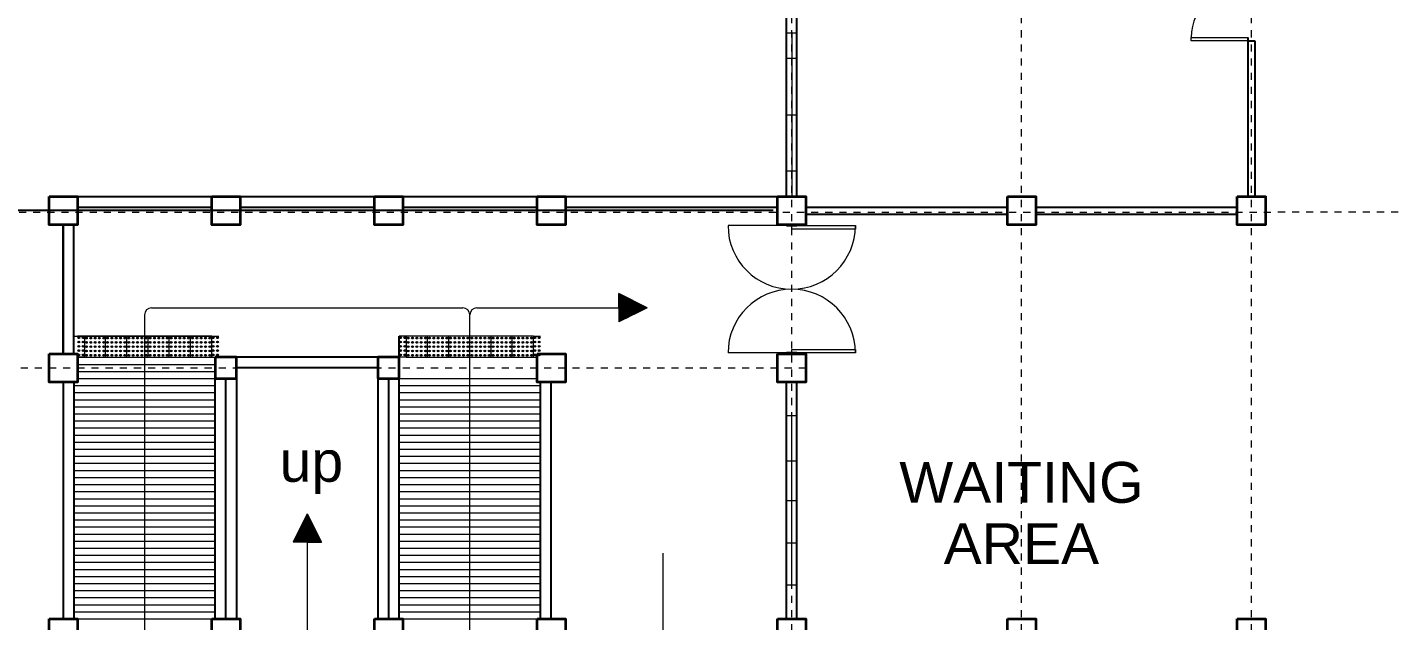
# Model space of a CAD drawing. Header units: millimetres. Extents: x 63005 to 126950, y 36019 to 74749.
# Drawn here: x 63055.2 to 63074.54, y 36238.6 to 36246.99 of the extents above; entities that cross this region are included whole.
import ezdxf

# ---------------------------------------------------------------- set-up
doc = ezdxf.new("R2010")
doc.units = ezdxf.units.MM
doc.header["$LTSCALE"] = 0.04
doc.linetypes.add('PHANTOM', pattern=[2.5, 1.25, -0.25, 0.25, -0.25, 0.25, -0.25])
doc.styles.get("Standard").update_dxf_attribs({"font": 'arial.ttf', "width": 0.8})
doc.styles.add('SWISSLT175', font='swissl.ttf', dxfattribs={"height": 0.175})
doc.dimstyles.new('dimension', dxfattribs={"dimtxt": 0.9, "dimasz": 0.3, "dimexe": 0.18, "dimexo": 0.0625, "dimgap": 0.09, "dimtad": 0, "dimzin": 0, "dimdsep": 46, "dimtxsty": 'Standard', "dimblk": 'OBLIQUE', "dimcen": 0.09, "dimclrd": 256, "dimclre": 256, "dimclrt": 256, "dimadec": 0, "dimazin": 0, "dimtfac": 1, "dimtofl": 0, "dimtmove": 0, "dimatfit": 3, "dimldrblk": 'OBLIQUE', "dimfxl": 1, "dimtolj": 1, "dimtzin": 0, "dimarcsym": 0})

# ---------------------------------------------------------------- blocks, each defined once
blk = doc.blocks.new('_Oblique')
at = {"color": 0, "linetype": 'ByBlock', "lineweight": -2}
blk.add_line((-0.5, -0.5), (0.5, 0.5), dxfattribs=at)
blk = doc.blocks.new('*D23')
at = {"lineweight": -2, "transparency": 16777216}
for p, q in [((63065.75, 36250.397), (63051.776, 36250.397)), ((63051.956, 36250.397), (63051.956, 36248.422)), ((63051.956, 36244.397), (63051.956, 36246.371)), ((63065.75, 36244.397), (63051.776, 36244.397))]:
    blk.add_line(p, q, dxfattribs=at)
at = {"layer": 'Defpoints', "color": 0, "lineweight": 25, "transparency": 16777216}
for p in [(63065.812, 36250.397), (63051.956, 36244.397), (63065.812, 36244.397)]:
    blk.add_point(p, dxfattribs=at)
at = {"lineweight": -2, "transparency": 16777216, "xscale": 0.3, "yscale": 0.3, "zscale": 0.3}
for p, rotation in [((63051.956, 36250.397), 90), ((63051.956, 36244.397), 270)]:
    blk.add_blockref('_Oblique', p, dxfattribs=dict(at, rotation=rotation))
at = {"lineweight": 5, "transparency": 16777216, "insert": (63051.956, 36247.397), "char_height": 0.9, "attachment_point": 5, "rotation": 90}
blk.add_mtext('\\A1;6.00', dxfattribs=at)
blk = doc.blocks.new('*D24')
at = {"lineweight": -2, "transparency": 16777216}
for p, q in [((63065.75, 36244.397), (63051.776, 36244.397)), ((63051.956, 36244.397), (63051.956, 36242.435)), ((63051.956, 36238.422), (63051.956, 36240.383)), ((63065.75, 36238.422), (63051.776, 36238.422))]:
    blk.add_line(p, q, dxfattribs=at)
at = {"layer": 'Defpoints', "color": 0, "lineweight": 25, "transparency": 16777216}
for p in [(63065.812, 36244.397), (63051.956, 36238.422), (63065.812, 36238.422)]:
    blk.add_point(p, dxfattribs=at)
at = {"lineweight": -2, "transparency": 16777216, "xscale": 0.3, "yscale": 0.3, "zscale": 0.3}
for p, rotation in [((63051.956, 36244.397), 90), ((63051.956, 36238.422), 270)]:
    blk.add_blockref('_Oblique', p, dxfattribs=dict(at, rotation=rotation))
at = {"lineweight": 5, "transparency": 16777216, "insert": (63051.956, 36241.409), "char_height": 0.9, "attachment_point": 5, "rotation": 90}
blk.add_mtext('\\A1;6.00', dxfattribs=at)

msp = doc.modelspace()

# ---------------------------------------------------------------- linework, layer by layer
at = {"color": 0, "linetype": 'PHANTOM', "lineweight": 5, "transparency": 33554495}
for p, q in [((63066.012, 36215.447), (63066.012, 36264.622)), ((63069.262, 36215.447), (63069.262, 36264.622)), ((63072.512, 36215.447), (63072.512, 36264.622)), ((63113.187, 36244.374), (63045.812, 36244.371)), ((63066.212, 36242.17), (63049.812, 36242.17))]:
    msp.add_line(p, q, dxfattribs=at)
at = {"color": 4, "lineweight": 25}
for p, q in [((63065.937, 36244.597), (63065.937, 36250.197)), ((63066.087, 36244.597), (63066.087, 36250.197)), ((63072.462, 36246.847), (63072.462, 36244.597)), ((63072.462, 36246.797), (63072.562, 36246.797)), ((63072.562, 36246.797), (63072.562, 36244.597)), ((63055.912, 36244.597), (63060.512, 36244.597)), ((63060.512, 36244.597), (63065.812, 36244.597)), ((63055.912, 36244.447), (63057.812, 36244.447)), ((63058.212, 36244.447), (63060.112, 36244.447)), ((63060.512, 36244.447), (63062.412, 36244.447)), ((63062.812, 36244.447), (63065.812, 36244.447)), ((63066.212, 36244.447), (63069.062, 36244.447)), ((63066.212, 36244.347), (63069.062, 36244.347)), ((63069.462, 36244.447), (63072.312, 36244.447)), ((63069.462, 36244.347), (63072.312, 36244.347)), ((63055.712, 36244.197), (63055.712, 36242.372)), ((63055.712, 36242.372), (63055.712, 36244.197)), ((63055.862, 36242.372), (63055.862, 36244.197)), ((63065.937, 36244.197), (63065.937, 36244.184)), ((63065.937, 36244.184), (63066.087, 36244.184)), ((63066.087, 36244.197), (63066.087, 36244.184)), ((63060.462, 36238.622), (63060.462, 36242.622)), ((63066.087, 36242.384), (63065.937, 36242.384)), ((63065.937, 36242.372), (63065.937, 36242.384)), ((63066.087, 36242.372), (63066.087, 36242.384)), ((63060.162, 36242.322), (63058.162, 36242.322)), ((63060.162, 36242.322), (63060.162, 36238.622)), ((63057.862, 36238.622), (63057.862, 36242.022)), ((63058.012, 36238.622), (63058.012, 36242.022)), ((63060.162, 36242.172), (63058.162, 36242.172)), ((63058.162, 36242.022), (63058.162, 36238.622)), ((63060.312, 36242.022), (63060.312, 36238.622)), ((63055.712, 36241.972), (63055.712, 36238.622)), ((63055.862, 36241.972), (63055.862, 36238.622)), ((63062.462, 36238.622), (63062.462, 36241.972)), ((63062.612, 36238.622), (63062.612, 36241.972)), ((63065.937, 36238.622), (63065.937, 36241.972)), ((63066.087, 36238.622), (63066.087, 36241.972))]:
    msp.add_line(p, q, dxfattribs=at)
at = {"color": 0, "lineweight": 9}
for p, q in [((63065.937, 36246.909), (63066.087, 36246.909)), ((63065.937, 36244.597), (63065.937, 36246.909)), ((63066.012, 36246.909), (63066.012, 36244.597)), ((63065.937, 36245.753), (63065.937, 36246.553)), ((63065.937, 36246.553), (63066.087, 36246.553)), ((63066.087, 36246.553), (63066.087, 36244.953)), ((63065.937, 36245.753), (63066.087, 36245.753)), ((63066.087, 36244.953), (63065.937, 36244.953)), ((63065.937, 36244.597), (63066.087, 36244.597)), ((63063.57, 36243.022), (63063.57, 36243.222)), ((63063.97, 36243.022), (63063.57, 36243.222)), ((63063.58, 36243.022), (63063.58, 36243.217)), ((63063.59, 36243.022), (63063.59, 36243.212)), ((63063.6, 36243.207), (63063.6, 36243.022)), ((63063.61, 36243.202), (63063.61, 36243.022)), ((63063.62, 36243.197), (63063.62, 36243.022)), ((63063.63, 36243.192), (63063.63, 36243.022)), ((63063.64, 36243.187), (63063.64, 36243.022)), ((63063.65, 36243.182), (63063.65, 36243.022)), ((63063.66, 36243.177), (63063.66, 36243.022)), ((63063.66, 36243.177), (63063.66, 36243.022)), ((63063.67, 36243.172), (63063.67, 36243.022)), ((63063.68, 36243.167), (63063.68, 36243.022)), ((63063.69, 36243.162), (63063.69, 36243.022)), ((63063.7, 36243.157), (63063.7, 36243.022)), ((63063.71, 36243.152), (63063.71, 36243.022)), ((63063.72, 36243.147), (63063.72, 36243.022)), ((63063.73, 36243.142), (63063.73, 36243.022)), ((63063.57, 36243.022), (63063.57, 36242.822)), ((63063.97, 36243.022), (63063.57, 36242.822)), ((63063.58, 36243.022), (63063.58, 36242.827)), ((63063.59, 36243.022), (63063.59, 36242.832)), ((63063.6, 36243.022), (63063.6, 36242.837)), ((63063.61, 36243.022), (63063.61, 36242.842)), ((63063.62, 36243.022), (63063.62, 36242.847)), ((63063.63, 36243.022), (63063.63, 36242.852)), ((63063.64, 36243.022), (63063.64, 36242.857)), ((63063.65, 36243.022), (63063.65, 36242.862)), ((63063.66, 36243.022), (63063.66, 36242.867)), ((63063.66, 36243.022), (63063.66, 36242.867)), ((63063.67, 36243.022), (63063.67, 36242.872)), ((63063.68, 36243.022), (63063.68, 36242.877)), ((63063.69, 36243.022), (63063.69, 36242.882)), ((63063.7, 36243.022), (63063.7, 36242.887)), ((63063.71, 36243.022), (63063.71, 36242.892)), ((63063.72, 36243.022), (63063.72, 36242.897)), ((63063.73, 36243.022), (63063.73, 36242.902)), ((63063.74, 36243.137), (63063.74, 36243.022)), ((63063.74, 36243.022), (63063.74, 36242.907)), ((63063.75, 36243.132), (63063.75, 36243.022)), ((63063.75, 36243.022), (63063.75, 36242.912)), ((63063.76, 36243.127), (63063.76, 36243.022)), ((63063.76, 36243.022), (63063.76, 36242.917)), ((63063.77, 36243.122), (63063.77, 36243.022)), ((63063.77, 36243.022), (63063.77, 36242.922)), ((63063.78, 36243.117), (63063.78, 36243.022)), ((63063.78, 36243.022), (63063.78, 36242.927)), ((63063.79, 36243.112), (63063.79, 36243.022)), ((63063.79, 36243.022), (63063.79, 36242.932)), ((63063.8, 36243.107), (63063.8, 36243.022)), ((63063.8, 36243.022), (63063.8, 36242.937)), ((63063.81, 36243.102), (63063.81, 36243.022)), ((63063.81, 36243.022), (63063.81, 36242.942)), ((63063.82, 36243.097), (63063.82, 36243.022)), ((63063.82, 36243.022), (63063.82, 36242.947)), ((63063.83, 36243.092), (63063.83, 36243.022)), ((63063.83, 36243.022), (63063.83, 36242.952)), ((63063.84, 36243.087), (63063.84, 36243.022)), ((63063.84, 36243.022), (63063.84, 36242.957)), ((63063.85, 36243.082), (63063.85, 36243.022)), ((63063.85, 36243.022), (63063.85, 36242.962)), ((63063.86, 36243.077), (63063.86, 36243.022)), ((63063.86, 36243.022), (63063.86, 36242.967)), ((63063.87, 36243.072), (63063.87, 36243.022)), ((63063.87, 36243.022), (63063.87, 36242.972)), ((63063.88, 36243.067), (63063.88, 36243.022)), ((63063.88, 36243.022), (63063.88, 36242.977)), ((63063.89, 36243.062), (63063.89, 36243.022)), ((63063.89, 36243.022), (63063.89, 36242.982)), ((63063.9, 36243.057), (63063.9, 36243.022)), ((63063.9, 36243.022), (63063.9, 36242.987)), ((63063.91, 36243.052), (63063.91, 36243.022)), ((63063.91, 36243.022), (63063.91, 36242.992)), ((63063.92, 36243.047), (63063.92, 36243.022)), ((63063.92, 36243.022), (63063.92, 36242.997)), ((63063.93, 36243.042), (63063.93, 36243.022)), ((63063.93, 36243.022), (63063.93, 36243.002)), ((63063.94, 36243.037), (63063.94, 36243.022)), ((63063.94, 36243.022), (63063.94, 36243.007)), ((63063.95, 36243.032), (63063.95, 36243.022)), ((63063.95, 36243.022), (63063.95, 36243.012)), ((63063.96, 36243.027), (63063.96, 36243.022)), ((63063.96, 36243.022), (63063.96, 36243.017)), ((63056.862, 36242.922), (63056.862, 36229.722)), ((63061.462, 36230.022), (63061.462, 36242.922)), ((63055.862, 36242.622), (63057.862, 36242.622)), ((63056.012, 36242.622), (63055.912, 36242.622)), ((63056.312, 36242.622), (63056.012, 36242.622)), ((63056.012, 36242.622), (63056.012, 36242.322)), ((63056.312, 36242.322), (63056.312, 36242.622)), ((63056.612, 36242.622), (63056.312, 36242.622)), ((63056.612, 36242.322), (63056.612, 36242.622)), ((63056.912, 36242.622), (63056.612, 36242.622)), ((63056.912, 36242.322), (63056.912, 36242.622)), ((63057.212, 36242.622), (63056.912, 36242.622)), ((63057.212, 36242.322), (63057.212, 36242.622)), ((63057.512, 36242.622), (63057.212, 36242.622)), ((63057.512, 36242.322), (63057.512, 36242.622)), ((63057.812, 36242.622), (63057.512, 36242.622)), ((63057.812, 36242.322), (63057.812, 36242.622)), ((63057.812, 36242.622), (63057.912, 36242.622)), ((63060.562, 36242.622), (63060.462, 36242.622)), ((63060.862, 36242.622), (63060.562, 36242.622)), ((63060.562, 36242.622), (63060.562, 36242.322)), ((63060.862, 36242.322), (63060.862, 36242.622)), ((63061.162, 36242.622), (63060.862, 36242.622)), ((63061.162, 36242.322), (63061.162, 36242.622)), ((63061.462, 36242.622), (63061.162, 36242.622)), ((63061.462, 36242.322), (63061.462, 36242.622)), ((63061.762, 36242.622), (63061.462, 36242.622)), ((63061.762, 36242.322), (63061.762, 36242.622)), ((63062.062, 36242.622), (63061.762, 36242.622)), ((63062.062, 36242.322), (63062.062, 36242.622)), ((63062.362, 36242.622), (63062.062, 36242.622)), ((63062.362, 36242.322), (63062.362, 36242.622)), ((63062.362, 36242.622), (63062.462, 36242.622)), ((63056.012, 36242.322), (63055.912, 36242.322)), ((63055.912, 36242.322), (63057.812, 36242.322)), ((63055.912, 36242.222), (63057.862, 36242.222)), ((63056.012, 36242.322), (63056.312, 36242.322)), ((63056.312, 36242.322), (63056.612, 36242.322)), ((63056.612, 36242.322), (63056.912, 36242.322)), ((63056.912, 36242.322), (63057.212, 36242.322)), ((63057.212, 36242.322), (63057.512, 36242.322)), ((63057.512, 36242.322), (63057.812, 36242.322)), ((63057.812, 36242.322), (63057.862, 36242.322)), ((63060.562, 36242.322), (63060.462, 36242.322)), ((63060.562, 36242.322), (63060.862, 36242.322)), ((63060.862, 36242.322), (63061.162, 36242.322)), ((63061.162, 36242.322), (63061.462, 36242.322)), ((63061.462, 36242.322), (63061.762, 36242.322)), ((63061.762, 36242.322), (63062.062, 36242.322)), ((63062.062, 36242.322), (63062.362, 36242.322)), ((63062.362, 36242.322), (63062.412, 36242.322)), ((63055.912, 36242.122), (63057.862, 36242.122)), ((63055.912, 36242.022), (63057.862, 36242.022)), ((63060.462, 36242.022), (63062.412, 36242.022)), ((63055.862, 36241.922), (63057.862, 36241.922)), ((63055.862, 36241.822), (63057.862, 36241.822)), ((63060.462, 36241.922), (63062.462, 36241.922)), ((63060.462, 36241.822), (63062.462, 36241.822)), ((63055.862, 36241.722), (63057.862, 36241.722)), ((63055.862, 36241.622), (63057.862, 36241.622)), ((63060.462, 36241.722), (63062.462, 36241.722)), ((63060.462, 36241.622), (63062.462, 36241.622)), ((63055.862, 36241.522), (63057.862, 36241.522)), ((63055.862, 36241.422), (63057.862, 36241.422)), ((63060.462, 36241.522), (63062.462, 36241.522)), ((63060.462, 36241.422), (63062.462, 36241.422)), ((63065.937, 36241.497), (63066.087, 36241.497)), ((63065.937, 36240.297), (63065.937, 36241.497)), ((63066.012, 36239.097), (63066.012, 36241.497)), ((63066.087, 36241.497), (63066.087, 36239.097)), ((63055.862, 36241.322), (63057.862, 36241.322)), ((63055.862, 36241.222), (63057.862, 36241.222)), ((63060.462, 36241.322), (63062.462, 36241.322)), ((63060.462, 36241.222), (63062.462, 36241.222)), ((63055.862, 36241.122), (63057.862, 36241.122)), ((63055.862, 36241.022), (63057.862, 36241.022)), ((63060.462, 36241.122), (63062.462, 36241.122)), ((63060.462, 36241.022), (63062.462, 36241.022)), ((63055.862, 36240.922), (63057.862, 36240.922)), ((63055.862, 36240.822), (63057.862, 36240.822)), ((63060.462, 36240.922), (63062.462, 36240.922)), ((63060.462, 36240.822), (63062.462, 36240.822)), ((63065.937, 36240.859), (63066.087, 36240.859)), ((63055.862, 36240.722), (63057.862, 36240.722)), ((63060.462, 36240.722), (63062.462, 36240.722)), ((63055.862, 36240.622), (63057.862, 36240.622)), ((63055.862, 36240.522), (63057.862, 36240.522)), ((63060.462, 36240.622), (63062.462, 36240.622)), ((63060.462, 36240.522), (63062.462, 36240.522)), ((63055.862, 36240.422), (63057.862, 36240.422)), ((63055.862, 36240.322), (63057.862, 36240.322)), ((63060.462, 36240.422), (63062.462, 36240.422)), ((63060.462, 36240.322), (63062.462, 36240.322)), ((63065.937, 36240.297), (63065.937, 36239.097)), ((63065.937, 36240.297), (63066.087, 36240.297)), ((63055.862, 36240.222), (63057.862, 36240.222)), ((63055.862, 36240.122), (63057.862, 36240.122)), ((63059.162, 36240.106), (63058.962, 36239.706)), ((63059.132, 36240.046), (63059.162, 36240.046)), ((63059.137, 36240.056), (63059.162, 36240.056)), ((63059.142, 36240.066), (63059.162, 36240.066)), ((63059.147, 36240.076), (63059.162, 36240.076)), ((63059.152, 36240.086), (63059.162, 36240.086)), ((63059.157, 36240.096), (63059.162, 36240.096)), ((63059.162, 36240.106), (63059.162, 36229.122)), ((63059.162, 36240.106), (63059.362, 36239.706)), ((63059.162, 36240.096), (63059.167, 36240.096)), ((63059.162, 36240.086), (63059.172, 36240.086)), ((63059.162, 36240.076), (63059.177, 36240.076)), ((63059.162, 36240.066), (63059.182, 36240.066)), ((63059.162, 36240.056), (63059.187, 36240.056)), ((63059.162, 36240.046), (63059.192, 36240.046)), ((63060.462, 36240.222), (63062.462, 36240.222)), ((63060.462, 36240.122), (63062.462, 36240.122)), ((63055.862, 36240.022), (63057.862, 36240.022)), ((63055.862, 36239.922), (63057.862, 36239.922)), ((63059.037, 36239.856), (63059.162, 36239.856)), ((63059.042, 36239.866), (63059.162, 36239.866)), ((63059.047, 36239.876), (63059.162, 36239.876)), ((63059.052, 36239.886), (63059.162, 36239.886)), ((63059.057, 36239.896), (63059.162, 36239.896)), ((63059.062, 36239.906), (63059.162, 36239.906)), ((63059.067, 36239.916), (63059.162, 36239.916)), ((63059.072, 36239.926), (63059.162, 36239.926)), ((63059.077, 36239.936), (63059.162, 36239.936)), ((63059.082, 36239.946), (63059.162, 36239.946)), ((63059.087, 36239.956), (63059.162, 36239.956)), ((63059.092, 36239.966), (63059.162, 36239.966)), ((63059.097, 36239.976), (63059.162, 36239.976)), ((63059.102, 36239.986), (63059.162, 36239.986)), ((63059.107, 36239.996), (63059.162, 36239.996)), ((63059.112, 36240.006), (63059.162, 36240.006)), ((63059.117, 36240.016), (63059.162, 36240.016)), ((63059.122, 36240.026), (63059.162, 36240.026)), ((63059.127, 36240.036), (63059.162, 36240.036)), ((63059.162, 36240.036), (63059.197, 36240.036)), ((63059.162, 36240.026), (63059.202, 36240.026)), ((63059.162, 36240.016), (63059.207, 36240.016)), ((63059.162, 36240.006), (63059.212, 36240.006)), ((63059.162, 36239.996), (63059.217, 36239.996)), ((63059.162, 36239.986), (63059.222, 36239.986)), ((63059.162, 36239.976), (63059.227, 36239.976)), ((63059.162, 36239.966), (63059.232, 36239.966)), ((63059.162, 36239.956), (63059.237, 36239.956)), ((63059.162, 36239.946), (63059.242, 36239.946)), ((63059.162, 36239.936), (63059.247, 36239.936)), ((63059.162, 36239.926), (63059.252, 36239.926)), ((63059.162, 36239.916), (63059.257, 36239.916)), ((63059.162, 36239.906), (63059.262, 36239.906)), ((63059.162, 36239.896), (63059.267, 36239.896)), ((63059.162, 36239.886), (63059.272, 36239.886)), ((63059.162, 36239.876), (63059.277, 36239.876)), ((63059.162, 36239.866), (63059.282, 36239.866)), ((63059.162, 36239.856), (63059.287, 36239.856)), ((63060.462, 36240.022), (63062.462, 36240.022)), ((63060.462, 36239.922), (63062.462, 36239.922)), ((63055.862, 36239.822), (63057.862, 36239.822)), ((63055.862, 36239.722), (63057.862, 36239.722)), ((63059.162, 36239.706), (63058.962, 36239.706)), ((63059.162, 36239.716), (63058.967, 36239.716)), ((63059.162, 36239.726), (63058.972, 36239.726)), ((63058.977, 36239.736), (63059.162, 36239.736)), ((63058.982, 36239.746), (63059.162, 36239.746)), ((63058.987, 36239.756), (63059.162, 36239.756)), ((63058.992, 36239.766), (63059.162, 36239.766)), ((63058.997, 36239.776), (63059.162, 36239.776)), ((63059.002, 36239.786), (63059.162, 36239.786)), ((63059.007, 36239.796), (63059.162, 36239.796)), ((63059.007, 36239.796), (63059.162, 36239.796)), ((63059.012, 36239.806), (63059.162, 36239.806)), ((63059.017, 36239.816), (63059.162, 36239.816)), ((63059.022, 36239.826), (63059.162, 36239.826)), ((63059.027, 36239.836), (63059.162, 36239.836)), ((63059.032, 36239.846), (63059.162, 36239.846)), ((63059.162, 36239.846), (63059.292, 36239.846)), ((63059.162, 36239.836), (63059.297, 36239.836)), ((63059.162, 36239.826), (63059.302, 36239.826)), ((63059.162, 36239.816), (63059.307, 36239.816)), ((63059.162, 36239.806), (63059.312, 36239.806)), ((63059.162, 36239.796), (63059.317, 36239.796)), ((63059.162, 36239.796), (63059.317, 36239.796)), ((63059.162, 36239.786), (63059.322, 36239.786)), ((63059.162, 36239.776), (63059.327, 36239.776)), ((63059.162, 36239.766), (63059.332, 36239.766)), ((63059.162, 36239.756), (63059.337, 36239.756)), ((63059.162, 36239.746), (63059.342, 36239.746)), ((63059.162, 36239.736), (63059.347, 36239.736)), ((63059.162, 36239.726), (63059.352, 36239.726)), ((63059.162, 36239.716), (63059.357, 36239.716)), ((63059.162, 36239.706), (63059.362, 36239.706)), ((63060.462, 36239.822), (63062.462, 36239.822)), ((63060.462, 36239.722), (63062.462, 36239.722)), ((63065.937, 36239.697), (63066.087, 36239.697)), ((63055.862, 36239.622), (63057.862, 36239.622)), ((63055.862, 36239.522), (63057.862, 36239.522)), ((63060.462, 36239.622), (63062.462, 36239.622)), ((63060.462, 36239.522), (63062.462, 36239.522)), ((63055.862, 36239.422), (63057.862, 36239.422)), ((63055.862, 36239.322), (63057.862, 36239.322)), ((63060.462, 36239.422), (63062.462, 36239.422)), ((63060.462, 36239.322), (63062.462, 36239.322)), ((63055.862, 36239.222), (63057.862, 36239.222)), ((63055.862, 36239.122), (63057.862, 36239.122)), ((63060.462, 36239.222), (63062.462, 36239.222)), ((63060.462, 36239.122), (63062.462, 36239.122)), ((63066.087, 36239.097), (63065.937, 36239.097)), ((63055.862, 36239.022), (63057.862, 36239.022)), ((63055.862, 36238.922), (63057.862, 36238.922)), ((63060.462, 36239.022), (63062.462, 36239.022)), ((63060.462, 36238.922), (63062.462, 36238.922)), ((63055.862, 36238.822), (63057.862, 36238.822)), ((63055.862, 36238.722), (63057.862, 36238.722)), ((63060.462, 36238.822), (63062.462, 36238.822)), ((63060.462, 36238.722), (63062.462, 36238.722)), ((63055.862, 36238.622), (63057.862, 36238.622)), ((63060.462, 36238.622), (63062.462, 36238.622))]:
    msp.add_line(p, q, dxfattribs=at)
at = {"color": 1, "lineweight": 13}
for p, q in [((63066.012, 36244.184), (63065.112, 36244.184)), ((63066.012, 36244.184), (63066.912, 36244.184)), ((63066.012, 36244.134), (63066.012, 36244.184)), ((63066.912, 36244.134), (63066.012, 36244.134)), ((63066.912, 36244.184), (63066.912, 36244.134)), ((63066.012, 36242.384), (63065.112, 36242.384)), ((63066.012, 36242.434), (63066.912, 36242.434)), ((63066.012, 36242.384), (63066.012, 36242.434)), ((63066.912, 36242.384), (63066.012, 36242.384)), ((63066.912, 36242.434), (63066.912, 36242.384))]:
    msp.add_line(p, q, dxfattribs=at)
at = {"lineweight": 9}
for p, q in [((63056.962, 36243.022), (63061.362, 36243.022)), ((63061.562, 36243.022), (63063.57, 36243.022)), ((63064.192, 36239.553), (63064.192, 36232.235))]:
    msp.add_line(p, q, dxfattribs=at)
at = {"color": 4, "lineweight": 35}
for p, q in [((63058.162, 36242.322), (63057.862, 36242.322)), ((63057.862, 36242.322), (63057.862, 36242.022)), ((63058.162, 36242.022), (63058.162, 36242.322)), ((63060.462, 36242.322), (63060.162, 36242.322)), ((63060.162, 36242.322), (63060.162, 36242.022)), ((63060.462, 36242.022), (63060.462, 36242.322)), ((63057.862, 36242.022), (63058.162, 36242.022)), ((63057.862, 36242.022), (63058.162, 36242.022)), ((63060.162, 36242.022), (63060.462, 36242.022))]:
    msp.add_line(p, q, dxfattribs=at)
at = {"lineweight": 9}
for points in [[(63065.937, 36246.909), (63066.087, 36246.909), (63066.087, 36244.597), (63065.937, 36244.597)], [(63065.937, 36241.497), (63066.087, 36241.497), (63066.087, 36239.097), (63065.937, 36239.097)]]:
    msp.add_lwpolyline(points, close=True, dxfattribs=at)
at = {"color": 1, "lineweight": 13, "ltscale": 0.03}
msp.add_lwpolyline([(63072.462, 36246.847), (63072.462, 36246.797), (63071.662, 36246.797), (63071.662, 36246.847)], close=True, dxfattribs=at)
at = {"color": 4, "lineweight": 35}
for points in [[(63055.512, 36244.597), (63055.912, 36244.597), (63055.912, 36244.197), (63055.512, 36244.197)], [(63057.812, 36244.597), (63058.212, 36244.597), (63058.212, 36244.197), (63057.812, 36244.197)], [(63060.112, 36244.597), (63060.512, 36244.597), (63060.512, 36244.197), (63060.112, 36244.197)], [(63062.412, 36244.597), (63062.812, 36244.597), (63062.812, 36244.197), (63062.412, 36244.197)], [(63065.812, 36244.597), (63066.212, 36244.597), (63066.212, 36244.197), (63065.812, 36244.197)], [(63069.062, 36244.597), (63069.462, 36244.597), (63069.462, 36244.197), (63069.062, 36244.197)], [(63072.312, 36244.597), (63072.712, 36244.597), (63072.712, 36244.197), (63072.312, 36244.197)], [(63055.512, 36242.372), (63055.912, 36242.372), (63055.912, 36241.972), (63055.512, 36241.972)], [(63062.412, 36242.372), (63062.812, 36242.372), (63062.812, 36241.972), (63062.412, 36241.972)], [(63065.812, 36242.372), (63066.212, 36242.372), (63066.212, 36241.972), (63065.812, 36241.972)], [(63055.512, 36238.622), (63055.912, 36238.622), (63055.912, 36238.222), (63055.512, 36238.222)], [(63057.812, 36238.622), (63058.212, 36238.622), (63058.212, 36238.222), (63057.812, 36238.222)], [(63060.112, 36238.622), (63060.512, 36238.622), (63060.512, 36238.222), (63060.112, 36238.222)], [(63062.412, 36238.622), (63062.812, 36238.622), (63062.812, 36238.222), (63062.412, 36238.222)], [(63065.812, 36238.622), (63066.212, 36238.622), (63066.212, 36238.222), (63065.812, 36238.222)], [(63069.062, 36238.622), (63069.462, 36238.622), (63069.462, 36238.222), (63069.062, 36238.222)], [(63072.312, 36238.622), (63072.712, 36238.622), (63072.712, 36238.222), (63072.312, 36238.222)]]:
    msp.add_lwpolyline(points, close=True, dxfattribs=at)
at = {"color": 0, "lineweight": 9}
msp.add_lwpolyline([(63065.937, 36239.097), (63065.937, 36241.497), (63066.087, 36241.497), (63066.087, 36239.097)], close=True, dxfattribs=at)
for centre, radius in [((63055.932, 36242.599), 0.013), ((63055.932, 36242.599), 0.009), ((63055.993, 36242.599), 0.013), ((63055.993, 36242.599), 0.009), ((63056.04, 36242.594), 0.013), ((63056.04, 36242.594), 0.009), ((63056.101, 36242.594), 0.013), ((63056.101, 36242.594), 0.009), ((63056.162, 36242.594), 0.013), ((63056.162, 36242.594), 0.009), ((63056.223, 36242.594), 0.013), ((63056.223, 36242.594), 0.009), ((63056.284, 36242.594), 0.013), ((63056.284, 36242.594), 0.009), ((63056.34, 36242.594), 0.013), ((63056.34, 36242.594), 0.009), ((63056.401, 36242.594), 0.013), ((63056.401, 36242.594), 0.009), ((63056.462, 36242.594), 0.013), ((63056.462, 36242.594), 0.009), ((63056.523, 36242.594), 0.013), ((63056.523, 36242.594), 0.009), ((63056.584, 36242.594), 0.013), ((63056.584, 36242.594), 0.009), ((63056.64, 36242.594), 0.013), ((63056.64, 36242.594), 0.009), ((63056.701, 36242.594), 0.013), ((63056.701, 36242.594), 0.009), ((63056.762, 36242.594), 0.013), ((63056.762, 36242.594), 0.009), ((63056.823, 36242.594), 0.013), ((63056.823, 36242.594), 0.009), ((63056.884, 36242.594), 0.013), ((63056.884, 36242.594), 0.009), ((63056.94, 36242.594), 0.013), ((63056.94, 36242.594), 0.009), ((63057.001, 36242.594), 0.013), ((63057.001, 36242.594), 0.009), ((63057.062, 36242.594), 0.013), ((63057.062, 36242.594), 0.009), ((63057.123, 36242.594), 0.013), ((63057.123, 36242.594), 0.009), ((63057.184, 36242.594), 0.013), ((63057.184, 36242.594), 0.009), ((63057.24, 36242.594), 0.013), ((63057.24, 36242.594), 0.009), ((63057.301, 36242.594), 0.013), ((63057.301, 36242.594), 0.009), ((63057.362, 36242.594), 0.013), ((63057.362, 36242.594), 0.009), ((63057.423, 36242.594), 0.013), ((63057.423, 36242.594), 0.009), ((63057.484, 36242.594), 0.013), ((63057.484, 36242.594), 0.009), ((63057.54, 36242.594), 0.013), ((63057.54, 36242.594), 0.009), ((63057.601, 36242.594), 0.013), ((63057.601, 36242.594), 0.009), ((63057.662, 36242.594), 0.013), ((63057.662, 36242.594), 0.009), ((63057.723, 36242.594), 0.013), ((63057.723, 36242.594), 0.009), ((63057.784, 36242.594), 0.013), ((63057.784, 36242.594), 0.009), ((63057.832, 36242.599), 0.013), ((63057.832, 36242.599), 0.009), ((63057.893, 36242.599), 0.013), ((63057.893, 36242.599), 0.009), ((63060.482, 36242.599), 0.013), ((63060.482, 36242.599), 0.009), ((63060.543, 36242.599), 0.013), ((63060.543, 36242.599), 0.009), ((63060.59, 36242.594), 0.013), ((63060.59, 36242.594), 0.009), ((63060.651, 36242.594), 0.013), ((63060.651, 36242.594), 0.009), ((63060.712, 36242.594), 0.013), ((63060.712, 36242.594), 0.009), ((63060.773, 36242.594), 0.013), ((63060.773, 36242.594), 0.009), ((63060.834, 36242.594), 0.013), ((63060.834, 36242.594), 0.009), ((63060.89, 36242.594), 0.013), ((63060.89, 36242.594), 0.009), ((63060.951, 36242.594), 0.013), ((63060.951, 36242.594), 0.009), ((63061.012, 36242.594), 0.013), ((63061.012, 36242.594), 0.009), ((63061.073, 36242.594), 0.013), ((63061.073, 36242.594), 0.009), ((63061.134, 36242.594), 0.013), ((63061.134, 36242.594), 0.009), ((63061.19, 36242.594), 0.013), ((63061.19, 36242.594), 0.009), ((63061.251, 36242.594), 0.013), ((63061.251, 36242.594), 0.009), ((63061.312, 36242.594), 0.013), ((63061.312, 36242.594), 0.009), ((63061.373, 36242.594), 0.013), ((63061.373, 36242.594), 0.009), ((63061.434, 36242.594), 0.013), ((63061.434, 36242.594), 0.009), ((63061.49, 36242.594), 0.013), ((63061.49, 36242.594), 0.009), ((63061.551, 36242.594), 0.013), ((63061.551, 36242.594), 0.009), ((63061.612, 36242.594), 0.013), ((63061.612, 36242.594), 0.009), ((63061.673, 36242.594), 0.013), ((63061.673, 36242.594), 0.009), ((63061.734, 36242.594), 0.013), ((63061.734, 36242.594), 0.009), ((63061.79, 36242.594), 0.013), ((63061.79, 36242.594), 0.009), ((63061.851, 36242.594), 0.013), ((63061.851, 36242.594), 0.009), ((63061.912, 36242.594), 0.013), ((63061.912, 36242.594), 0.009), ((63061.973, 36242.594), 0.013), ((63061.973, 36242.594), 0.009), ((63062.034, 36242.594), 0.013), ((63062.034, 36242.594), 0.009), ((63062.09, 36242.594), 0.013), ((63062.09, 36242.594), 0.009), ((63062.151, 36242.594), 0.013), ((63062.151, 36242.594), 0.009), ((63062.212, 36242.594), 0.013), ((63062.212, 36242.594), 0.009), ((63062.273, 36242.594), 0.013), ((63062.273, 36242.594), 0.009), ((63062.334, 36242.594), 0.013), ((63062.334, 36242.594), 0.009), ((63062.382, 36242.599), 0.013), ((63062.382, 36242.599), 0.009), ((63062.443, 36242.599), 0.013), ((63062.443, 36242.599), 0.009), ((63055.932, 36242.538), 0.013), ((63055.932, 36242.477), 0.013), ((63055.932, 36242.416), 0.013), ((63055.932, 36242.355), 0.013), ((63055.932, 36242.538), 0.009), ((63055.932, 36242.477), 0.009), ((63055.932, 36242.416), 0.009), ((63055.993, 36242.538), 0.013), ((63055.993, 36242.477), 0.013), ((63055.993, 36242.416), 0.013), ((63055.993, 36242.355), 0.013), ((63055.993, 36242.538), 0.009), ((63055.993, 36242.477), 0.009), ((63055.993, 36242.416), 0.009), ((63056.04, 36242.533), 0.013), ((63056.04, 36242.472), 0.013), ((63056.04, 36242.411), 0.013), ((63056.04, 36242.533), 0.009), ((63056.04, 36242.472), 0.009), ((63056.04, 36242.411), 0.009), ((63056.101, 36242.533), 0.013), ((63056.101, 36242.472), 0.013), ((63056.101, 36242.411), 0.013), ((63056.101, 36242.533), 0.009), ((63056.101, 36242.472), 0.009), ((63056.101, 36242.411), 0.009), ((63056.162, 36242.533), 0.013), ((63056.162, 36242.472), 0.013), ((63056.162, 36242.411), 0.013), ((63056.162, 36242.533), 0.009), ((63056.162, 36242.472), 0.009), ((63056.162, 36242.411), 0.009), ((63056.223, 36242.533), 0.013), ((63056.223, 36242.472), 0.013), ((63056.223, 36242.411), 0.013), ((63056.223, 36242.533), 0.009), ((63056.223, 36242.472), 0.009), ((63056.223, 36242.411), 0.009), ((63056.284, 36242.533), 0.013), ((63056.284, 36242.472), 0.013), ((63056.284, 36242.411), 0.013), ((63056.284, 36242.533), 0.009), ((63056.284, 36242.472), 0.009), ((63056.284, 36242.411), 0.009), ((63056.34, 36242.533), 0.013), ((63056.34, 36242.472), 0.013), ((63056.34, 36242.411), 0.013), ((63056.34, 36242.533), 0.009), ((63056.34, 36242.472), 0.009), ((63056.34, 36242.411), 0.009), ((63056.401, 36242.533), 0.013), ((63056.401, 36242.472), 0.013), ((63056.401, 36242.411), 0.013), ((63056.401, 36242.533), 0.009), ((63056.401, 36242.472), 0.009), ((63056.401, 36242.411), 0.009), ((63056.462, 36242.533), 0.013), ((63056.462, 36242.472), 0.013), ((63056.462, 36242.411), 0.013), ((63056.462, 36242.533), 0.009), ((63056.462, 36242.472), 0.009), ((63056.462, 36242.411), 0.009), ((63056.523, 36242.533), 0.013), ((63056.523, 36242.472), 0.013), ((63056.523, 36242.411), 0.013), ((63056.523, 36242.533), 0.009), ((63056.523, 36242.472), 0.009), ((63056.523, 36242.411), 0.009), ((63056.584, 36242.533), 0.013), ((63056.584, 36242.472), 0.013), ((63056.584, 36242.411), 0.013), ((63056.584, 36242.533), 0.009), ((63056.584, 36242.472), 0.009), ((63056.584, 36242.411), 0.009), ((63056.64, 36242.533), 0.013), ((63056.64, 36242.472), 0.013), ((63056.64, 36242.411), 0.013), ((63056.64, 36242.533), 0.009), ((63056.64, 36242.472), 0.009), ((63056.64, 36242.411), 0.009), ((63056.701, 36242.533), 0.013), ((63056.701, 36242.472), 0.013), ((63056.701, 36242.411), 0.013), ((63056.701, 36242.533), 0.009), ((63056.701, 36242.472), 0.009), ((63056.701, 36242.411), 0.009), ((63056.762, 36242.533), 0.013), ((63056.762, 36242.472), 0.013), ((63056.762, 36242.411), 0.013), ((63056.762, 36242.533), 0.009), ((63056.762, 36242.472), 0.009), ((63056.762, 36242.411), 0.009), ((63056.823, 36242.533), 0.013), ((63056.823, 36242.472), 0.013), ((63056.823, 36242.411), 0.013), ((63056.823, 36242.533), 0.009), ((63056.823, 36242.472), 0.009), ((63056.823, 36242.411), 0.009), ((63056.884, 36242.533), 0.013), ((63056.884, 36242.472), 0.013), ((63056.884, 36242.411), 0.013), ((63056.884, 36242.533), 0.009), ((63056.884, 36242.472), 0.009), ((63056.884, 36242.411), 0.009), ((63056.94, 36242.533), 0.013), ((63056.94, 36242.472), 0.013), ((63056.94, 36242.411), 0.013), ((63056.94, 36242.533), 0.009), ((63056.94, 36242.472), 0.009), ((63056.94, 36242.411), 0.009), ((63057.001, 36242.533), 0.013), ((63057.001, 36242.472), 0.013), ((63057.001, 36242.411), 0.013), ((63057.001, 36242.533), 0.009), ((63057.001, 36242.472), 0.009), ((63057.001, 36242.411), 0.009), ((63057.062, 36242.533), 0.013), ((63057.062, 36242.472), 0.013), ((63057.062, 36242.411), 0.013), ((63057.062, 36242.533), 0.009), ((63057.062, 36242.472), 0.009), ((63057.062, 36242.411), 0.009), ((63057.123, 36242.533), 0.013), ((63057.123, 36242.472), 0.013), ((63057.123, 36242.411), 0.013), ((63057.123, 36242.533), 0.009), ((63057.123, 36242.472), 0.009), ((63057.123, 36242.411), 0.009), ((63057.184, 36242.533), 0.013), ((63057.184, 36242.472), 0.013), ((63057.184, 36242.411), 0.013), ((63057.184, 36242.533), 0.009), ((63057.184, 36242.472), 0.009), ((63057.184, 36242.411), 0.009), ((63057.24, 36242.533), 0.013), ((63057.24, 36242.472), 0.013), ((63057.24, 36242.411), 0.013), ((63057.24, 36242.533), 0.009), ((63057.24, 36242.472), 0.009), ((63057.24, 36242.411), 0.009), ((63057.301, 36242.533), 0.013), ((63057.301, 36242.472), 0.013), ((63057.301, 36242.411), 0.013), ((63057.301, 36242.533), 0.009), ((63057.301, 36242.472), 0.009), ((63057.301, 36242.411), 0.009), ((63057.362, 36242.533), 0.013), ((63057.362, 36242.472), 0.013), ((63057.362, 36242.411), 0.013), ((63057.362, 36242.533), 0.009), ((63057.362, 36242.472), 0.009), ((63057.362, 36242.411), 0.009), ((63057.423, 36242.533), 0.013), ((63057.423, 36242.472), 0.013), ((63057.423, 36242.411), 0.013), ((63057.423, 36242.533), 0.009), ((63057.423, 36242.472), 0.009), ((63057.423, 36242.411), 0.009), ((63057.484, 36242.533), 0.013), ((63057.484, 36242.472), 0.013), ((63057.484, 36242.411), 0.013), ((63057.484, 36242.533), 0.009), ((63057.484, 36242.472), 0.009), ((63057.484, 36242.411), 0.009), ((63057.54, 36242.533), 0.013), ((63057.54, 36242.472), 0.013), ((63057.54, 36242.411), 0.013), ((63057.54, 36242.533), 0.009), ((63057.54, 36242.472), 0.009), ((63057.54, 36242.411), 0.009), ((63057.601, 36242.533), 0.013), ((63057.601, 36242.472), 0.013), ((63057.601, 36242.411), 0.013), ((63057.601, 36242.533), 0.009), ((63057.601, 36242.472), 0.009), ((63057.601, 36242.411), 0.009), ((63057.662, 36242.533), 0.013), ((63057.662, 36242.472), 0.013), ((63057.662, 36242.411), 0.013), ((63057.662, 36242.533), 0.009), ((63057.662, 36242.472), 0.009), ((63057.662, 36242.411), 0.009), ((63057.723, 36242.533), 0.013), ((63057.723, 36242.472), 0.013), ((63057.723, 36242.411), 0.013), ((63057.723, 36242.533), 0.009), ((63057.723, 36242.472), 0.009), ((63057.723, 36242.411), 0.009), ((63057.784, 36242.533), 0.013), ((63057.784, 36242.472), 0.013), ((63057.784, 36242.411), 0.013), ((63057.784, 36242.533), 0.009), ((63057.784, 36242.472), 0.009), ((63057.784, 36242.411), 0.009), ((63057.832, 36242.538), 0.013), ((63057.832, 36242.477), 0.013), ((63057.832, 36242.416), 0.013), ((63057.832, 36242.355), 0.013), ((63057.832, 36242.538), 0.009), ((63057.832, 36242.477), 0.009), ((63057.832, 36242.416), 0.009), ((63057.893, 36242.538), 0.013), ((63057.893, 36242.477), 0.013), ((63057.893, 36242.416), 0.013), ((63057.893, 36242.355), 0.013), ((63057.893, 36242.538), 0.009), ((63057.893, 36242.477), 0.009), ((63057.893, 36242.416), 0.009), ((63060.482, 36242.538), 0.013), ((63060.482, 36242.477), 0.013), ((63060.482, 36242.416), 0.013), ((63060.482, 36242.355), 0.013), ((63060.482, 36242.538), 0.009), ((63060.482, 36242.477), 0.009), ((63060.482, 36242.416), 0.009), ((63060.543, 36242.538), 0.013), ((63060.543, 36242.477), 0.013), ((63060.543, 36242.416), 0.013), ((63060.543, 36242.355), 0.013), ((63060.543, 36242.538), 0.009), ((63060.543, 36242.477), 0.009), ((63060.543, 36242.416), 0.009), ((63060.59, 36242.533), 0.013), ((63060.59, 36242.472), 0.013), ((63060.59, 36242.411), 0.013), ((63060.59, 36242.533), 0.009), ((63060.59, 36242.472), 0.009), ((63060.59, 36242.411), 0.009), ((63060.651, 36242.533), 0.013), ((63060.651, 36242.472), 0.013), ((63060.651, 36242.411), 0.013), ((63060.651, 36242.533), 0.009), ((63060.651, 36242.472), 0.009), ((63060.651, 36242.411), 0.009), ((63060.712, 36242.533), 0.013), ((63060.712, 36242.472), 0.013), ((63060.712, 36242.411), 0.013), ((63060.712, 36242.533), 0.009), ((63060.712, 36242.472), 0.009), ((63060.712, 36242.411), 0.009), ((63060.773, 36242.533), 0.013), ((63060.773, 36242.472), 0.013), ((63060.773, 36242.411), 0.013), ((63060.773, 36242.533), 0.009), ((63060.773, 36242.472), 0.009), ((63060.773, 36242.411), 0.009), ((63060.834, 36242.533), 0.013), ((63060.834, 36242.472), 0.013), ((63060.834, 36242.411), 0.013), ((63060.834, 36242.533), 0.009), ((63060.834, 36242.472), 0.009), ((63060.834, 36242.411), 0.009), ((63060.89, 36242.533), 0.013), ((63060.89, 36242.472), 0.013), ((63060.89, 36242.411), 0.013), ((63060.89, 36242.533), 0.009), ((63060.89, 36242.472), 0.009), ((63060.89, 36242.411), 0.009), ((63060.951, 36242.533), 0.013), ((63060.951, 36242.472), 0.013), ((63060.951, 36242.411), 0.013), ((63060.951, 36242.533), 0.009), ((63060.951, 36242.472), 0.009), ((63060.951, 36242.411), 0.009), ((63061.012, 36242.533), 0.013), ((63061.012, 36242.472), 0.013), ((63061.012, 36242.411), 0.013), ((63061.012, 36242.533), 0.009), ((63061.012, 36242.472), 0.009), ((63061.012, 36242.411), 0.009), ((63061.073, 36242.533), 0.013), ((63061.073, 36242.472), 0.013), ((63061.073, 36242.411), 0.013), ((63061.073, 36242.533), 0.009), ((63061.073, 36242.472), 0.009), ((63061.073, 36242.411), 0.009), ((63061.134, 36242.533), 0.013), ((63061.134, 36242.472), 0.013), ((63061.134, 36242.411), 0.013), ((63061.134, 36242.533), 0.009), ((63061.134, 36242.472), 0.009), ((63061.134, 36242.411), 0.009), ((63061.19, 36242.533), 0.013), ((63061.19, 36242.472), 0.013), ((63061.19, 36242.411), 0.013), ((63061.19, 36242.533), 0.009), ((63061.19, 36242.472), 0.009), ((63061.19, 36242.411), 0.009), ((63061.251, 36242.533), 0.013), ((63061.251, 36242.472), 0.013), ((63061.251, 36242.411), 0.013), ((63061.251, 36242.533), 0.009), ((63061.251, 36242.472), 0.009), ((63061.251, 36242.411), 0.009), ((63061.312, 36242.533), 0.013), ((63061.312, 36242.472), 0.013), ((63061.312, 36242.411), 0.013), ((63061.312, 36242.533), 0.009), ((63061.312, 36242.472), 0.009), ((63061.312, 36242.411), 0.009), ((63061.373, 36242.533), 0.013), ((63061.373, 36242.472), 0.013), ((63061.373, 36242.411), 0.013), ((63061.373, 36242.533), 0.009), ((63061.373, 36242.472), 0.009), ((63061.373, 36242.411), 0.009), ((63061.434, 36242.533), 0.013), ((63061.434, 36242.472), 0.013), ((63061.434, 36242.411), 0.013), ((63061.434, 36242.533), 0.009), ((63061.434, 36242.472), 0.009), ((63061.434, 36242.411), 0.009), ((63061.49, 36242.533), 0.013), ((63061.49, 36242.472), 0.013), ((63061.49, 36242.411), 0.013), ((63061.49, 36242.533), 0.009), ((63061.49, 36242.472), 0.009), ((63061.49, 36242.411), 0.009), ((63061.551, 36242.533), 0.013), ((63061.551, 36242.472), 0.013), ((63061.551, 36242.411), 0.013), ((63061.551, 36242.533), 0.009), ((63061.551, 36242.472), 0.009), ((63061.551, 36242.411), 0.009), ((63061.612, 36242.533), 0.013), ((63061.612, 36242.472), 0.013), ((63061.612, 36242.411), 0.013), ((63061.612, 36242.533), 0.009), ((63061.612, 36242.472), 0.009), ((63061.612, 36242.411), 0.009), ((63061.673, 36242.533), 0.013), ((63061.673, 36242.472), 0.013), ((63061.673, 36242.411), 0.013), ((63061.673, 36242.533), 0.009), ((63061.673, 36242.472), 0.009), ((63061.673, 36242.411), 0.009), ((63061.734, 36242.533), 0.013), ((63061.734, 36242.472), 0.013), ((63061.734, 36242.411), 0.013), ((63061.734, 36242.533), 0.009), ((63061.734, 36242.472), 0.009), ((63061.734, 36242.411), 0.009), ((63061.79, 36242.533), 0.013), ((63061.79, 36242.472), 0.013), ((63061.79, 36242.411), 0.013), ((63061.79, 36242.533), 0.009), ((63061.79, 36242.472), 0.009), ((63061.79, 36242.411), 0.009), ((63061.851, 36242.533), 0.013), ((63061.851, 36242.472), 0.013), ((63061.851, 36242.411), 0.013), ((63061.851, 36242.533), 0.009), ((63061.851, 36242.472), 0.009), ((63061.851, 36242.411), 0.009), ((63061.912, 36242.533), 0.013), ((63061.912, 36242.472), 0.013), ((63061.912, 36242.411), 0.013), ((63061.912, 36242.533), 0.009), ((63061.912, 36242.472), 0.009), ((63061.912, 36242.411), 0.009), ((63061.973, 36242.533), 0.013), ((63061.973, 36242.472), 0.013), ((63061.973, 36242.411), 0.013), ((63061.973, 36242.533), 0.009), ((63061.973, 36242.472), 0.009), ((63061.973, 36242.411), 0.009), ((63062.034, 36242.533), 0.013), ((63062.034, 36242.472), 0.013), ((63062.034, 36242.411), 0.013), ((63062.034, 36242.533), 0.009), ((63062.034, 36242.472), 0.009), ((63062.034, 36242.411), 0.009), ((63062.09, 36242.533), 0.013), ((63062.09, 36242.472), 0.013), ((63062.09, 36242.411), 0.013), ((63062.09, 36242.533), 0.009), ((63062.09, 36242.472), 0.009), ((63062.09, 36242.411), 0.009), ((63062.151, 36242.533), 0.013), ((63062.151, 36242.472), 0.013), ((63062.151, 36242.411), 0.013), ((63062.151, 36242.533), 0.009), ((63062.151, 36242.472), 0.009), ((63062.151, 36242.411), 0.009), ((63062.212, 36242.533), 0.013), ((63062.212, 36242.472), 0.013), ((63062.212, 36242.411), 0.013), ((63062.212, 36242.533), 0.009), ((63062.212, 36242.472), 0.009), ((63062.212, 36242.411), 0.009), ((63062.273, 36242.533), 0.013), ((63062.273, 36242.472), 0.013), ((63062.273, 36242.411), 0.013), ((63062.273, 36242.533), 0.009), ((63062.273, 36242.472), 0.009), ((63062.273, 36242.411), 0.009), ((63062.334, 36242.533), 0.013), ((63062.334, 36242.472), 0.013), ((63062.334, 36242.411), 0.013), ((63062.334, 36242.533), 0.009), ((63062.334, 36242.472), 0.009), ((63062.334, 36242.411), 0.009), ((63062.382, 36242.538), 0.013), ((63062.382, 36242.477), 0.013), ((63062.382, 36242.416), 0.013), ((63062.382, 36242.355), 0.013), ((63062.382, 36242.538), 0.009), ((63062.382, 36242.477), 0.009), ((63062.382, 36242.416), 0.009), ((63062.443, 36242.538), 0.013), ((63062.443, 36242.477), 0.013), ((63062.443, 36242.416), 0.013), ((63062.443, 36242.355), 0.013), ((63062.443, 36242.538), 0.009), ((63062.443, 36242.477), 0.009), ((63062.443, 36242.416), 0.009), ((63055.932, 36242.355), 0.009), ((63055.993, 36242.355), 0.009), ((63056.04, 36242.35), 0.013), ((63056.04, 36242.35), 0.009), ((63056.101, 36242.35), 0.013), ((63056.101, 36242.35), 0.009), ((63056.162, 36242.35), 0.013), ((63056.162, 36242.35), 0.009), ((63056.223, 36242.35), 0.013), ((63056.223, 36242.35), 0.009), ((63056.284, 36242.35), 0.013), ((63056.284, 36242.35), 0.009), ((63056.34, 36242.35), 0.013), ((63056.34, 36242.35), 0.009), ((63056.401, 36242.35), 0.013), ((63056.401, 36242.35), 0.009), ((63056.462, 36242.35), 0.013), ((63056.462, 36242.35), 0.009), ((63056.523, 36242.35), 0.013), ((63056.523, 36242.35), 0.009), ((63056.584, 36242.35), 0.013), ((63056.584, 36242.35), 0.009), ((63056.64, 36242.35), 0.013), ((63056.64, 36242.35), 0.009), ((63056.701, 36242.35), 0.013), ((63056.701, 36242.35), 0.009), ((63056.762, 36242.35), 0.013), ((63056.762, 36242.35), 0.009), ((63056.823, 36242.35), 0.013), ((63056.823, 36242.35), 0.009), ((63056.884, 36242.35), 0.013), ((63056.884, 36242.35), 0.009), ((63056.94, 36242.35), 0.013), ((63056.94, 36242.35), 0.009), ((63057.001, 36242.35), 0.013), ((63057.001, 36242.35), 0.009), ((63057.062, 36242.35), 0.013), ((63057.062, 36242.35), 0.009), ((63057.123, 36242.35), 0.013), ((63057.123, 36242.35), 0.009), ((63057.184, 36242.35), 0.013), ((63057.184, 36242.35), 0.009), ((63057.24, 36242.35), 0.013), ((63057.24, 36242.35), 0.009), ((63057.301, 36242.35), 0.013), ((63057.301, 36242.35), 0.009), ((63057.362, 36242.35), 0.013), ((63057.362, 36242.35), 0.009), ((63057.423, 36242.35), 0.013), ((63057.423, 36242.35), 0.009), ((63057.484, 36242.35), 0.013), ((63057.484, 36242.35), 0.009), ((63057.54, 36242.35), 0.013), ((63057.54, 36242.35), 0.009), ((63057.601, 36242.35), 0.013), ((63057.601, 36242.35), 0.009), ((63057.662, 36242.35), 0.013), ((63057.662, 36242.35), 0.009), ((63057.723, 36242.35), 0.013), ((63057.723, 36242.35), 0.009), ((63057.784, 36242.35), 0.013), ((63057.784, 36242.35), 0.009), ((63057.832, 36242.355), 0.009), ((63057.893, 36242.355), 0.009), ((63060.482, 36242.355), 0.009), ((63060.543, 36242.355), 0.009), ((63060.59, 36242.35), 0.013), ((63060.59, 36242.35), 0.009), ((63060.651, 36242.35), 0.013), ((63060.651, 36242.35), 0.009), ((63060.712, 36242.35), 0.013), ((63060.712, 36242.35), 0.009), ((63060.773, 36242.35), 0.013), ((63060.773, 36242.35), 0.009), ((63060.834, 36242.35), 0.013), ((63060.834, 36242.35), 0.009), ((63060.89, 36242.35), 0.013), ((63060.89, 36242.35), 0.009), ((63060.951, 36242.35), 0.013), ((63060.951, 36242.35), 0.009), ((63061.012, 36242.35), 0.013), ((63061.012, 36242.35), 0.009), ((63061.073, 36242.35), 0.013), ((63061.073, 36242.35), 0.009), ((63061.134, 36242.35), 0.013), ((63061.134, 36242.35), 0.009), ((63061.19, 36242.35), 0.013), ((63061.19, 36242.35), 0.009), ((63061.251, 36242.35), 0.013), ((63061.251, 36242.35), 0.009), ((63061.312, 36242.35), 0.013), ((63061.312, 36242.35), 0.009), ((63061.373, 36242.35), 0.013), ((63061.373, 36242.35), 0.009), ((63061.434, 36242.35), 0.013), ((63061.434, 36242.35), 0.009), ((63061.49, 36242.35), 0.013), ((63061.49, 36242.35), 0.009), ((63061.551, 36242.35), 0.013), ((63061.551, 36242.35), 0.009), ((63061.612, 36242.35), 0.013), ((63061.612, 36242.35), 0.009), ((63061.673, 36242.35), 0.013), ((63061.673, 36242.35), 0.009), ((63061.734, 36242.35), 0.013), ((63061.734, 36242.35), 0.009), ((63061.79, 36242.35), 0.013), ((63061.79, 36242.35), 0.009), ((63061.851, 36242.35), 0.013), ((63061.851, 36242.35), 0.009), ((63061.912, 36242.35), 0.013), ((63061.912, 36242.35), 0.009), ((63061.973, 36242.35), 0.013), ((63061.973, 36242.35), 0.009), ((63062.034, 36242.35), 0.013), ((63062.034, 36242.35), 0.009), ((63062.09, 36242.35), 0.013), ((63062.09, 36242.35), 0.009), ((63062.151, 36242.35), 0.013), ((63062.151, 36242.35), 0.009), ((63062.212, 36242.35), 0.013), ((63062.212, 36242.35), 0.009), ((63062.273, 36242.35), 0.013), ((63062.273, 36242.35), 0.009), ((63062.334, 36242.35), 0.013), ((63062.334, 36242.35), 0.009), ((63062.382, 36242.355), 0.009), ((63062.443, 36242.355), 0.009)]:
    msp.add_circle(centre, radius, dxfattribs=at)
at = {"color": 1, "lineweight": 13, "ltscale": 0.03}
msp.add_arc((63072.414, 36246.847), 0.752, 86.3048, 180, dxfattribs=at)
at = {"color": 1, "lineweight": 13}
for centre, start, end in [((63066.012, 36244.184), 180, 0), ((63066.012, 36242.384), 0, 180)]:
    msp.add_arc(centre, 0.9, start, end, dxfattribs=at)
at = {"color": 0, "lineweight": 9}
for centre, start, end in [((63056.962, 36242.922), 90, 180), ((63061.362, 36242.922), 0, 90), ((63061.562, 36242.922), 90, 180)]:
    msp.add_arc(centre, 0.1, start, end, dxfattribs=at)

# ---------------------------------------------------------------- texts
at = {"color": 0, "lineweight": -2, "ltscale": 0.4, "attachment_point": 5, "line_spacing_factor": 0.9, "style": 'SWISSLT175'}
for s, insert, char_height in [('up', (63059.221, 36240.763), 0.5778), ('WAITING^JAREA', (63069.26, 36240.119), 0.57785)]:
    msp.add_mtext(s, dxfattribs=dict(at, insert=insert, char_height=char_height))

# ---------------------------------------------------------------- dimensions: what is measured, and where the dimension line sits
at = {"color": 0, "lineweight": 5, "transparency": 33554559}
dim = msp.add_linear_dim(base=(63051.956, 36244.397), p1=(63065.812, 36250.397), p2=(63065.812, 36244.397), angle=90, dimstyle='dimension', override={"dimtmove": 1}, dxfattribs=at)
dim.commit()
dim.dimension.update_dxf_attribs({"geometry": '*D23', "text_midpoint": (63051.956, 36247.397)})
dim = msp.add_linear_dim(base=(63051.956, 36238.422), p1=(63065.812, 36244.397), p2=(63065.812, 36238.422), angle=90, text='6.00', dimstyle='dimension', override={"dimtmove": 1}, dxfattribs=at)
dim.commit()
dim.dimension.update_dxf_attribs({"geometry": '*D24', "text_midpoint": (63051.956, 36241.409)})

doc.saveas('drawing.dxf')
